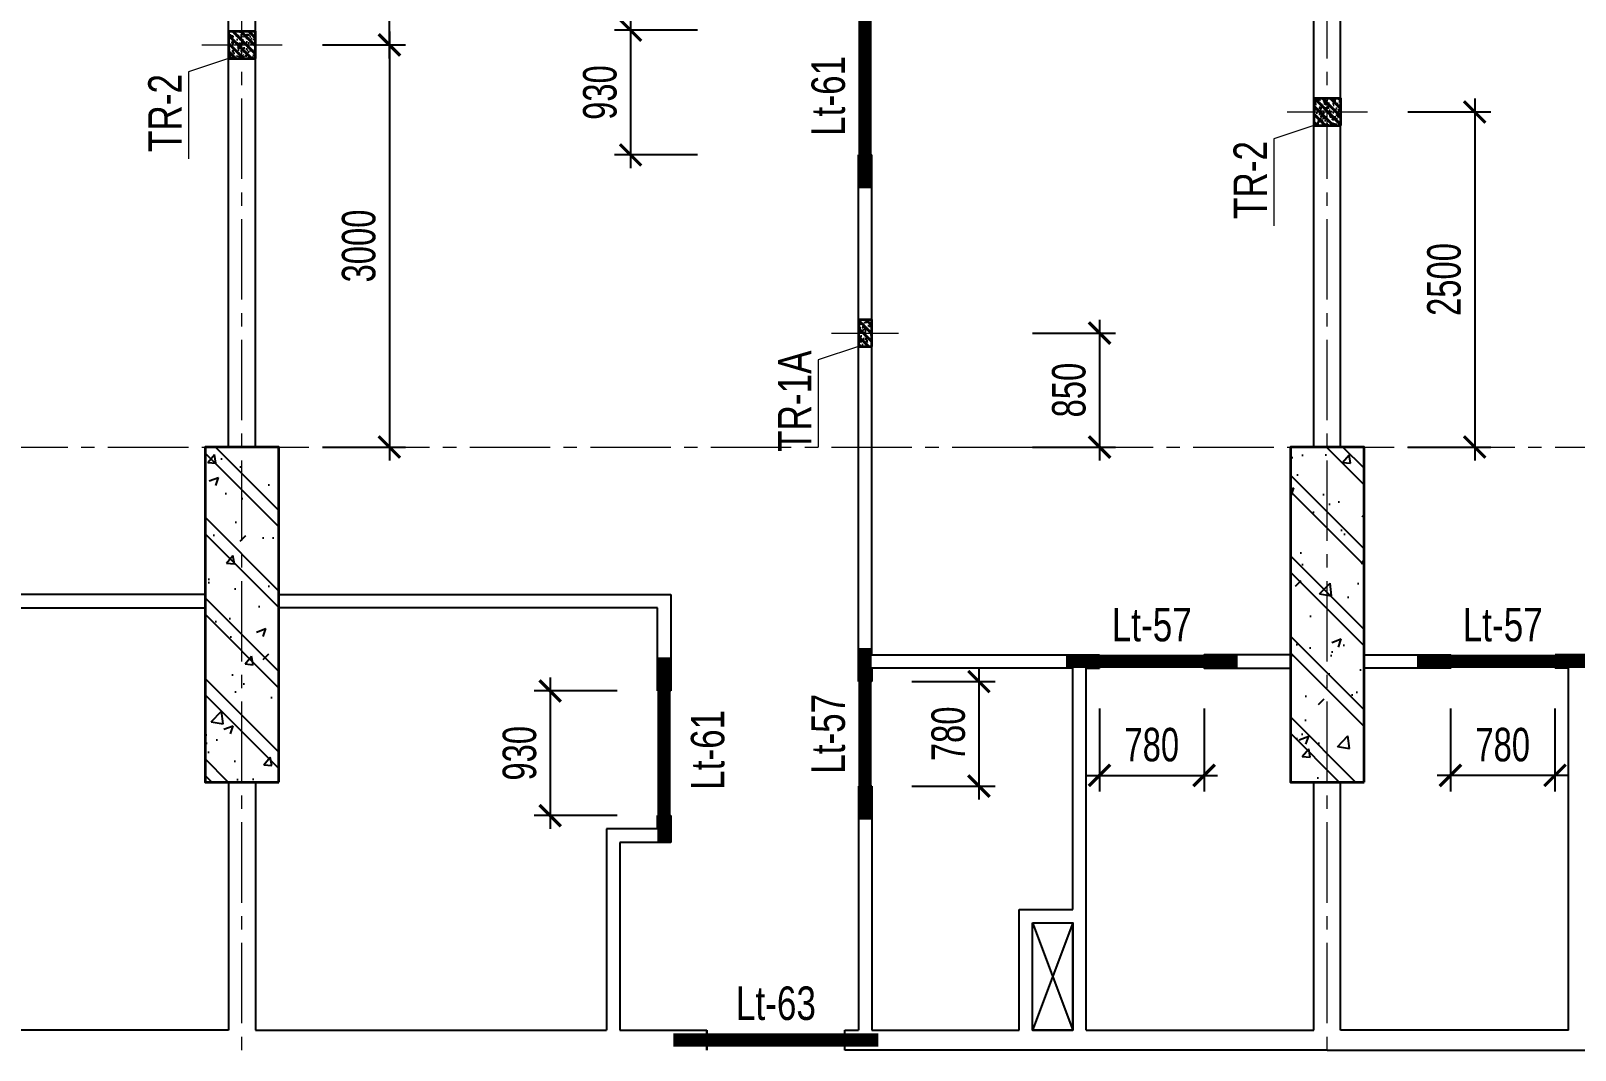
# Model space of a CAD drawing. Header units: millimetres. Extents: x 0 to 84100, y 0 to 158663.
# Drawn here: x 41145 to 52670, y 82926 to 90531 of the extents above; entities that cross this region are included whole.
import ezdxf
from ezdxf.enums import TextEntityAlignment as Align

# ---------------------------------------------------------------- set-up
doc = ezdxf.new("R2010")
doc.units = ezdxf.units.MM
doc.header["$LTSCALE"] = 800
doc.header["$MEASUREMENT"] = 0
doc.linetypes.add('CENTER2', pattern=[1.125, 0.75, -0.125, 0.125, -0.125])
doc.layers.get('DEFPOINTS').update_dxf_attribs({"color": 87})
for name, color, linetype, lineweight in [('CDC.01.AXIS', 160, 'CENTER2', 13), ('CDC.07.TEXTCOL', 3, 'Continuous', 18), ('CDC.09.COLUMN', 4, 'Continuous', 35), ('CDC.11.NOTE', 8, 'Continuous', 18)]:
    doc.layers.add(name, color=color, linetype=linetype, lineweight=lineweight)
for name, color, linetype in [('CDC.02.DIM', 1, 'Continuous'), ('CDC.03.BORDER', 3, 'Continuous'), ('CDC.06.TEXT', 2, 'Continuous'), ('CDC.10.HATCH', 9, 'Continuous'), ('HATCH', 8, 'Continuous'), ('KCS_LANH_TO', 3, 'Continuous'), ('new bloc sdfasdfk$0$KT-CTN', 3, 'Continuous')]:
    doc.layers.add(name, color=color, linetype=linetype)
doc.styles.add('KCS_SMTEXT', font='arial.ttf', dxfattribs={"width": 0.7})
doc.dimstyles.new('KCS_DIM100', dxfattribs={"dimscale": 100, "dimtxt": 2.5, "dimasz": 1.6, "dimexe": 1.2, "dimexo": 0, "dimgap": 1, "dimtad": 1, "dimdec": 0, "dimzin": 0, "dimdsep": 46, "dimtxsty": 'KCS_SMTEXT', "dimblk": 'ARCHTICK', "dimcen": 0, "dimdle": 1, "dimclrd": 1, "dimclre": 1, "dimclrt": 2, "dimadec": 0, "dimazin": 0, "dimtfac": 1, "dimtdec": 0, "dimtix": 1, "dimtmove": 2, "dimatfit": 3, "dimfxl": 1, "dimtolj": 1, "dimtzin": 0, "dimarcsym": 0})
pattern_1 = [(50, (0, 0), (717.26, -62.752), [75, -825]), (355, (0, 0), (-138.751, 752.192), [60, -660]), (100.4514, (59.8, -5.2), (578.509, 689.4395), [63.74, -701.142]), (46.1842, (0, 200), (1067.241, -165.519), [112.5, -1237.5]), (96.6356, (88.9, 186.2), (934.663, 974.118), [95.61, -1051.713]), (351.1842, (0, 200), (934.662, 974.119), [90, -990]), (21, (100, 150), (596.907, -402.619), [75, -825]), (226, (100, 150), (671.882, -365.54), [60, -660]), (71.4514, (149.74, 116.45), (840.223, 322.5305), [63.74, -701.142]), (67.5, (0, 0), (-155.9162, 294.3745), [0, -652, 0, -670, 0, -662.5]), (4.5, (0, 0), (283.351, 380.1032), [0, -382, 0, -637, 0, -252.5]), (327.5, (-223, 0), (533.8224, -22.5549), [0, -250, 0, -780, 0, -1035]), (317.5, (-323, 0), (583.186, 100.105), [0, -325, 0, -518, 0, -735]), (315, (0, 0), (300.5204, 300.5204), []), (315, (0, 122.5), (300.5204, 300.5204), [])]

# ---------------------------------------------------------------- blocks, each defined once
blk = doc.blocks.new('TRUC9-31')
at = {"layer": 'CDC.10.HATCH', "ltscale": 0.5}
h = blk.add_hatch(dxfattribs=at)
h.set_pattern_fill('BETONG', color=256, scale=100, style=0, pattern_type=2)
h.set_pattern_definition(pattern_1)
h.paths.add_polyline_path([(32425, 38000), (32975, 38000), (32975, 40500), (32425, 40500), (32425, 38986)])
h = blk.add_hatch(dxfattribs=at)
h.set_pattern_fill('BETONG', color=256, scale=100, style=0, pattern_type=2)
h.set_pattern_definition(pattern_1)
h.paths.add_polyline_path([(40525, 38000), (41075, 38000), (41075, 40500), (40525, 40500), (40525, 38986)])
at = {"layer": 'CDC.01.AXIS'}
for p, q in [((32700, -1600), (32700, 50200)), ((40800, -1600), (40800, 50200)), ((-1600, 40500), (58900, 40500))]:
    blk.add_line(p, q, dxfattribs=at)
at = {"layer": 'CDC.09.COLUMN'}
for points in [[(32975, 38000), (32975, 40500), (32425, 40500), (32425, 38000)], [(41075, 38000), (41075, 40500), (40525, 40500), (40525, 38000)]]:
    blk.add_lwpolyline(points, close=True, dxfattribs=at)
blk = doc.blocks.new('new bloc sdfasdfk$0$ktn tang can ho')
at = {"layer": 'new bloc sdfasdfk$0$KT-CTN'}
for p, q in [((22400, 28850), (22100, 28050)), ((22100, 28850), (22400, 28050))]:
    blk.add_line(p, q, dxfattribs=at)
blk.add_lwpolyline([(22100, 28850), (22400, 28850), (22400, 28050), (22100, 28050)], close=True, dxfattribs=at)
blk = doc.blocks.new('_ArchTick')
at = {"color": 0, "linetype": 'ByBlock', "const_width": 0.15}
blk.add_lwpolyline([(-0.5, -0.5), (0.5, 0.5)], dxfattribs=at)
blk = doc.blocks.new('*D128')
at = {"layer": 'CDC.02.DIM', "color": 1, "lineweight": -2, "transparency": 16777216}
for p, q in [((45621, 90636), (45621, 89506)), ((46121, 90536), (45501, 90536)), ((46121, 89606), (45501, 89606))]:
    blk.add_line(p, q, dxfattribs=at)
at = {"layer": 'DEFPOINTS', "color": 0, "transparency": 16777216}
for p in [(46121, 90536), (45621, 89606), (46121, 89606)]:
    blk.add_point(p, dxfattribs=at)
at = {"layer": 'CDC.02.DIM', "color": 1, "lineweight": -2, "transparency": 16777216, "xscale": 160, "yscale": 160, "zscale": 160}
for p, rotation in [((45621, 90536), 90), ((45621, 89606), 270)]:
    blk.add_blockref('_ArchTick', p, dxfattribs=dict(at, rotation=rotation))
at = {"layer": 'CDC.02.DIM', "color": 2, "transparency": 16777216, "insert": (45393, 90071), "char_height": 250, "attachment_point": 5, "rotation": 90, "style": 'KCS_SMTEXT'}
blk.add_mtext('\\A1;930', dxfattribs=at)
blk = doc.blocks.new('*D130')
at = {"layer": 'CDC.02.DIM', "color": 1, "lineweight": -2, "transparency": 16777216}
for p, q in [((45021, 85706), (45021, 84576)), ((45521, 85606), (44901, 85606)), ((45521, 84676), (44901, 84676))]:
    blk.add_line(p, q, dxfattribs=at)
at = {"layer": 'DEFPOINTS', "color": 0, "transparency": 16777216}
for p in [(45521, 85606), (45021, 84676), (45521, 84676)]:
    blk.add_point(p, dxfattribs=at)
at = {"layer": 'CDC.02.DIM', "color": 1, "lineweight": -2, "transparency": 16777216, "xscale": 160, "yscale": 160, "zscale": 160}
for p, rotation in [((45021, 85606), 90), ((45021, 84676), 270)]:
    blk.add_blockref('_ArchTick', p, dxfattribs=dict(at, rotation=rotation))
at = {"layer": 'CDC.02.DIM', "color": 2, "transparency": 16777216, "insert": (44793, 85141), "char_height": 250, "attachment_point": 5, "rotation": 90, "style": 'KCS_SMTEXT'}
blk.add_mtext('\\A1;930', dxfattribs=at)
blk = doc.blocks.new('*D138')
at = {"layer": 'CDC.02.DIM', "color": 1, "lineweight": -2, "transparency": 16777216}
for p, q in [((49121, 85476), (49121, 84856)), ((49901, 85476), (49901, 84856)), ((49021, 84976), (50001, 84976))]:
    blk.add_line(p, q, dxfattribs=at)
at = {"layer": 'DEFPOINTS', "color": 0, "transparency": 16777216}
for p in [(49121, 85476), (49901, 85476), (49901, 84976)]:
    blk.add_point(p, dxfattribs=at)
at = {"layer": 'CDC.02.DIM', "color": 1, "lineweight": -2, "transparency": 16777216, "xscale": 160, "yscale": 160, "zscale": 160, "rotation": 180}
blk.add_blockref('_ArchTick', (49121, 84976), dxfattribs=at)
at = {"layer": 'CDC.02.DIM', "color": 1, "lineweight": -2, "transparency": 16777216, "xscale": 160, "yscale": 160, "zscale": 160}
blk.add_blockref('_ArchTick', (49901, 84976), dxfattribs=at)
at = {"layer": 'CDC.02.DIM', "color": 2, "transparency": 16777216, "insert": (49511, 85204), "char_height": 250, "attachment_point": 5, "style": 'KCS_SMTEXT'}
blk.add_mtext('\\A1;780', dxfattribs=at)
blk = doc.blocks.new('*D139')
at = {"layer": 'CDC.02.DIM', "color": 1, "lineweight": -2, "transparency": 16777216}
for p, q in [((48221, 85776), (48221, 84796)), ((47721, 85676), (48341, 85676)), ((47721, 84896), (48341, 84896))]:
    blk.add_line(p, q, dxfattribs=at)
at = {"layer": 'DEFPOINTS', "color": 0, "transparency": 16777216}
for p in [(47721, 85676), (47721, 84896), (48221, 84896)]:
    blk.add_point(p, dxfattribs=at)
at = {"layer": 'CDC.02.DIM', "color": 1, "lineweight": -2, "transparency": 16777216, "xscale": 160, "yscale": 160, "zscale": 160}
for p, rotation in [((48221, 85676), 90), ((48221, 84896), 270)]:
    blk.add_blockref('_ArchTick', p, dxfattribs=dict(at, rotation=rotation))
at = {"layer": 'CDC.02.DIM', "color": 2, "transparency": 16777216, "insert": (47993, 85286), "char_height": 250, "attachment_point": 5, "rotation": 90, "style": 'KCS_SMTEXT'}
blk.add_mtext('\\A1;780', dxfattribs=at)
blk = doc.blocks.new('*D141')
at = {"layer": 'CDC.02.DIM', "color": 1, "lineweight": -2, "transparency": 16777216}
for p, q in [((51740, 85476), (51740, 84856)), ((52520, 85476), (52520, 84856)), ((52620, 84976), (51640, 84976))]:
    blk.add_line(p, q, dxfattribs=at)
at = {"layer": 'DEFPOINTS', "color": 0, "transparency": 16777216}
for p in [(51740, 85476), (52520, 85476), (51740, 84976)]:
    blk.add_point(p, dxfattribs=at)
at = {"layer": 'CDC.02.DIM', "color": 1, "lineweight": -2, "transparency": 16777216, "xscale": 160, "yscale": 160, "zscale": 160, "rotation": 180}
blk.add_blockref('_ArchTick', (51740, 84976), dxfattribs=at)
at = {"layer": 'CDC.02.DIM', "color": 1, "lineweight": -2, "transparency": 16777216, "xscale": 160, "yscale": 160, "zscale": 160}
blk.add_blockref('_ArchTick', (52520, 84976), dxfattribs=at)
at = {"layer": 'CDC.02.DIM', "color": 2, "transparency": 16777216, "insert": (52130, 85204), "char_height": 250, "attachment_point": 5, "style": 'KCS_SMTEXT'}
blk.add_mtext('\\A1;780', dxfattribs=at)
blk = doc.blocks.new('TR1')
at = {"layer": 'HATCH'}
h = blk.add_hatch(dxfattribs=at)
h.set_pattern_fill('BETONG', color=256, scale=10, style=0, pattern_type=2)
h.set_pattern_definition([(50, (154804.38, -579291.57), (71.726018, -6.2752135), [7.5, -82.5]), (355, (154804.38, -579291.57), (-13.875133, 75.219213), [6, -66]), (100.4514, (154810.355, -579292.094), (57.850938, 68.943954), [6.374019, -70.114211]), (46.1842, (154804.38, -579271.57), (106.724105, -16.551901), [11.25, -123.75]), (96.6356, (154813.27, -579272.95), (93.46627, 97.411787), [9.561029, -105.1713]), (351.1842, (154804.38, -579271.57), (93.466195, 97.41186), [9, -99]), (21, (154814.38, -579276.57), (59.690705, -40.261889), [7.5, -82.5]), (326, (154814.38, -579276.57), (24.331533, 72.5150045), [6, -66]), (71.4514, (154819.35, -579279.93), (84.022263, 32.25305), [6.374019, -70.114211]), (37.5, (154804.378, -579291.572), (1.2159855, 33.2893854), [0, -65.2, 0, -67, 0, -66.25]), (7.5, (154804.378, -579291.57), (26.3069537, 39.4411712), [0, -38.2, 0, -63.7, 0, -25.25]), (327.5, (154782.078, -579291.572), (53.3822436, -2.2554872), [0, -25, 0, -78, 0, -103.5]), (317.5, (154772.08, -579291.57), (58.318617, 10.0104982), [0, -32.5, 0, -51.8, 0, -73.5]), (45, (154804.378, -579291.57), (-30.0520382, 30.0520382), []), (45, (154804.378, -579279.32), (-30.0520382, 30.0520382), [])])
h.paths.add_polyline_path([(100, -50), (100, 50), (-100, 50), (-100, -50)])
at = {"layer": 'CDC.01.AXIS'}
blk.add_line((0, 250), (0, -250), dxfattribs=at)
at = {"layer": 'CDC.09.COLUMN'}
blk.add_lwpolyline([(-100, -50), (100, -50), (100, 50), (-100, 50)], close=True, dxfattribs=at)
blk = doc.blocks.new('*D384')
at = {"layer": 'CDC.02.DIM', "color": 1, "lineweight": -2, "transparency": 16777216}
for p, q in [((49121, 88376), (49121, 87326)), ((48621, 88276), (49241, 88276)), ((48621, 87426), (49241, 87426))]:
    blk.add_line(p, q, dxfattribs=at)
at = {"layer": 'DEFPOINTS', "color": 0, "transparency": 16777216}
for p in [(48621, 88276), (48621, 87426), (49121, 87426)]:
    blk.add_point(p, dxfattribs=at)
at = {"layer": 'CDC.02.DIM', "color": 1, "lineweight": -2, "transparency": 16777216, "xscale": 160, "yscale": 160, "zscale": 160}
for p, rotation in [((49121, 88276), 90), ((49121, 87426), 270)]:
    blk.add_blockref('_ArchTick', p, dxfattribs=dict(at, rotation=rotation))
at = {"layer": 'CDC.02.DIM', "color": 2, "transparency": 16777216, "insert": (48893, 87851), "char_height": 250, "attachment_point": 5, "rotation": 90, "style": 'KCS_SMTEXT'}
blk.add_mtext('\\A1;850', dxfattribs=at)
blk = doc.blocks.new('TR2')
at = {"layer": 'HATCH'}
h = blk.add_hatch(dxfattribs=at)
h.set_pattern_fill('BETONG', color=256, scale=10, angle=90, style=0, pattern_type=2)
h.set_pattern_definition([(140, (579241.57, 154804.38), (6.2752135, 71.726018), [7.5, -82.5]), (85, (579241.57, 154804.38), (-75.219213, -13.875133), [6, -66]), (190.4514, (579242.094, 154810.355), (-68.943954, 57.850938), [6.374019, -70.114211]), (136.1842, (579221.57, 154804.38), (16.551901, 106.724105), [11.25, -123.75]), (186.6356, (579222.95, 154813.27), (-97.411787, 93.46627), [9.561029, -105.1713]), (81.1842, (579221.57, 154804.38), (-97.41186, 93.466195), [9, -99]), (111, (579226.57, 154814.38), (40.261889, 59.690705), [7.5, -82.5]), (56, (579226.57, 154814.38), (-72.5150045, 24.331533), [6, -66]), (161.4514, (579229.93, 154819.35), (-32.25305, 84.022263), [6.374019, -70.114211]), (127.5, (579241.572, 154804.378), (-33.2893854, 1.2159855), [0, -65.2, 0, -67, 0, -66.25]), (97.5, (579241.57, 154804.378), (-39.4411712, 26.3069537), [0, -38.2, 0, -63.7, 0, -25.25]), (57.5, (579241.572, 154782.078), (2.2554872, 53.3822436), [0, -25, 0, -78, 0, -103.5]), (47.5, (579241.57, 154772.08), (-10.0104982, 58.318617), [0, -32.5, 0, -51.8, 0, -73.5]), (135, (579241.57, 154804.378), (-30.0520382, -30.0520382), []), (135, (579229.32, 154804.378), (-30.0520382, -30.0520382), [])])
h.paths.add_polyline_path([(-100, -100), (100, -100), (100, 100), (-100, 100)])
at = {"layer": 'CDC.01.AXIS'}
blk.add_line((-300, 0), (300, 0), dxfattribs=at)
at = {"layer": 'CDC.09.COLUMN'}
blk.add_lwpolyline([(100, -100), (100, 100), (-100, 100), (-100, -100)], close=True, dxfattribs=at)
blk = doc.blocks.new('*D387')
at = {"layer": 'CDC.02.DIM', "color": 1, "lineweight": -2, "transparency": 16777216}
for p, q in [((43821, 90526), (43821, 87326)), ((43321, 90426), (43941, 90426)), ((43321, 87426), (43941, 87426))]:
    blk.add_line(p, q, dxfattribs=at)
at = {"layer": 'DEFPOINTS', "color": 0, "transparency": 16777216}
for p in [(43321, 90426), (43321, 87426), (43821, 87426)]:
    blk.add_point(p, dxfattribs=at)
at = {"layer": 'CDC.02.DIM', "color": 1, "lineweight": -2, "transparency": 16777216, "xscale": 160, "yscale": 160, "zscale": 160}
for p, rotation in [((43821, 90426), 90), ((43821, 87426), 270)]:
    blk.add_blockref('_ArchTick', p, dxfattribs=dict(at, rotation=rotation))
at = {"layer": 'CDC.02.DIM', "color": 2, "transparency": 16777216, "insert": (43593, 88926), "char_height": 250, "attachment_point": 5, "rotation": 90, "style": 'KCS_SMTEXT'}
blk.add_mtext('\\A1;3000', dxfattribs=at)
blk = doc.blocks.new('*D388')
at = {"layer": 'CDC.02.DIM', "color": 1, "lineweight": -2, "transparency": 16777216}
for p, q in [((43821, 90326), (43821, 93126)), ((43321, 93026), (43941, 93026)), ((43321, 90426), (43941, 90426))]:
    blk.add_line(p, q, dxfattribs=at)
at = {"layer": 'DEFPOINTS', "color": 0, "transparency": 16777216}
for p in [(43321, 93026), (43821, 93026), (43321, 90426)]:
    blk.add_point(p, dxfattribs=at)
at = {"layer": 'CDC.02.DIM', "color": 1, "lineweight": -2, "transparency": 16777216, "xscale": 160, "yscale": 160, "zscale": 160}
for p, rotation in [((43821, 93026), 90), ((43821, 90426), 270)]:
    blk.add_blockref('_ArchTick', p, dxfattribs=dict(at, rotation=rotation))
at = {"layer": 'CDC.02.DIM', "color": 2, "transparency": 16777216, "insert": (43593, 91726), "char_height": 250, "attachment_point": 5, "rotation": 90, "style": 'KCS_SMTEXT'}
blk.add_mtext('\\A1;2600', dxfattribs=at)
blk = doc.blocks.new('*D389')
at = {"layer": 'CDC.02.DIM', "color": 1, "lineweight": -2, "transparency": 16777216}
for p, q in [((51921, 90026), (51921, 87326)), ((51421, 89926), (52041, 89926)), ((51421, 87426), (52041, 87426))]:
    blk.add_line(p, q, dxfattribs=at)
at = {"layer": 'DEFPOINTS', "color": 0, "transparency": 16777216}
for p in [(51421, 89926), (51421, 87426), (51921, 87426)]:
    blk.add_point(p, dxfattribs=at)
at = {"layer": 'CDC.02.DIM', "color": 1, "lineweight": -2, "transparency": 16777216, "xscale": 160, "yscale": 160, "zscale": 160}
for p, rotation in [((51921, 89926), 90), ((51921, 87426), 270)]:
    blk.add_blockref('_ArchTick', p, dxfattribs=dict(at, rotation=rotation))
at = {"layer": 'CDC.02.DIM', "color": 2, "transparency": 16777216, "insert": (51693, 88676), "char_height": 250, "attachment_point": 5, "rotation": 90, "style": 'KCS_SMTEXT'}
blk.add_mtext('\\A1;2500', dxfattribs=at)

msp = doc.modelspace()

# ---------------------------------------------------------------- linework, layer by layer
at = {"layer": 'CDC.03.BORDER'}
for p, q in [((47320.9, 85676.1), (47320.9, 89606.1)), ((47320.9, 89606.1), (47420.9, 89606.1)), ((47420.9, 85876.1), (47420.9, 89606.1)), ((42620.4, 87426.1), (42445.4, 87426.1)), ((42445.4, 86326.1), (42445.4, 87426.1)), ((42820.9, 87426.1), (42995.9, 87426.1)), ((42995.9, 86326.1), (42995.9, 87426.1)), ((42445.4, 86326.1), (39520.5, 86326.1)), ((42995.9, 86326.1), (45920.9, 86326.1)), ((45920.9, 86326.1), (45920.9, 85606.1)), ((39620.5, 86226.1), (42445.4, 86226.1)), ((42445.4, 86226.1), (42445.4, 84926.1)), ((42995.9, 86226.1), (42995.9, 84926.1)), ((45820.9, 86226.1), (42995.9, 86226.1)), ((45820.9, 85606.1), (45820.9, 86226.1)), ((47420.9, 85876.1), (49120.9, 85876.1)), ((49120.9, 85876.1), (49120.9, 85776.1)), ((52520.4, 85876.1), (52520.4, 85776.1)), ((54220.4, 85876.1), (52520.4, 85876.1)), ((47420.9, 85776.1), (47420.9, 85676.1)), ((48920.9, 85776.1), (47420.9, 85776.1)), ((48920.9, 83976.1), (48920.9, 85776.1)), ((49020.9, 83076.1), (49020.9, 85776.1)), ((49020.9, 85776.1), (49120.9, 85776.1)), ((52620.4, 85776.1), (52520.4, 85776.1)), ((52620.4, 83076.1), (52620.4, 85776.1)), ((47420.9, 85676.1), (47320.9, 85676.1)), ((45920.9, 85606.1), (45820.9, 85606.1)), ((42445.4, 84926.1), (42620.4, 84926.1)), ((42620.4, 84926.1), (42620.4, 83076.1)), ((42995.9, 84926.1), (42820.9, 84926.1)), ((42820.9, 84926.1), (42820.9, 83076.1)), ((47320.9, 84896.1), (47320.9, 83076.1)), ((47420.9, 84896.1), (47320.9, 84896.1)), ((47420.9, 84896.1), (47420.9, 83076.1)), ((50545.9, 84926.1), (50720.9, 84926.1)), ((50720.9, 83076.1), (50720.9, 84926.1)), ((51095.4, 84926.1), (50920.4, 84926.1)), ((50920.4, 83076.1), (50920.4, 84926.1)), ((45820.9, 84576.1), (45820.9, 84676.5)), ((45820.9, 84676.5), (45920.9, 84676.5)), ((45920.9, 84676.5), (45920.9, 84476.1)), ((45820.9, 84576.1), (45440.9, 84576.1)), ((45440.9, 84576.1), (45440.9, 83076.1)), ((45540.9, 84476.1), (45540.9, 83076.1)), ((45920.9, 84476.1), (45540.9, 84476.1)), ((48520.9, 83976.1), (48920.9, 83976.1)), ((48520.9, 83076.1), (48520.9, 83976.1)), ((48620.9, 83076.1), (48620.9, 83876.1)), ((48620.9, 83876.1), (48920.9, 83876.1)), ((48920.9, 83076.1), (48920.9, 83876.1)), ((42620.4, 83076.1), (40000.5, 83076.1)), ((42820.9, 83076.1), (45440.9, 83076.1)), ((45540.9, 83076.1), (46190.9, 83076.1)), ((46190.9, 83076.1), (46190.9, 82926.1)), ((46190.9, 82926.1), (46190.9, 83076.1)), ((47220.9, 82926.1), (47220.9, 83076.1)), ((47220.9, 83076.1), (47320.9, 83076.1)), ((47420.9, 83076.1), (48520.9, 83076.1)), ((48620.9, 83076.1), (48920.9, 83076.1)), ((48620.9, 83076.1), (48920.9, 83076.1)), ((49020.9, 83076.1), (50720.9, 83076.1)), ((52620.4, 83076.1), (50920.4, 83076.1)), ((50820.9, 82926.1), (47220.9, 82926.1)), ((50820.4, 82926.1), (54420.4, 82926.1))]:
    msp.add_line(p, q, dxfattribs=at)
for points in [[(42620.4, 87426.1), (42620.4, 93026.1), (42445.4, 93026.1), (42445.4, 93826.1)], [(42820.9, 87426.1), (42820.9, 93026.1), (42995.9, 93026.1), (42995.9, 93826.1)], [(50720.9, 87426.1), (50720.9, 91626.1), (50621.2, 91626.1), (50621.2, 91726.1), (50720.9, 91726.1), (50720.9, 93026.1)], [(50920.4, 87426.1), (50920.4, 91626.1), (51020.1, 91626.1), (51020.1, 91726.1), (50920.4, 91726.1), (50920.4, 93026.1)], [(50720.9, 87426.1), (50545.9, 87426.1), (50545.9, 85876.1), (49900.9, 85876.1), (49900.9, 85776.1), (50545.9, 85776.1), (50545.9, 84926.1)], [(50920.4, 87426.1), (51095.4, 87426.1), (51095.4, 85876.1), (51740.4, 85876.1), (51740.4, 85776.1), (51095.4, 85776.1), (51095.4, 84926.1)]]:
    msp.add_lwpolyline(points, dxfattribs=at)
at = {"layer": 'CDC.11.NOTE'}
for points in [[(42620.9, 90326.1), (42320.9, 90226.1), (42320.9, 89576.1)], [(50720.9, 89826.1), (50420.9, 89726.1), (50420.9, 89076.1)], [(47320.9, 88176.1), (47020.9, 88076.1), (47020.9, 87426.1)]]:
    msp.add_lwpolyline(points, dxfattribs=at)
at = {"layer": 'KCS_LANH_TO', "color": 9, "const_width": 100}
for points in [[(47370.9, 90736.1), (47370.9, 89356.1)], [(45870.9, 84476.5), (45870.9, 85856.5)], [(47370.9, 84646.1), (47370.9, 85926.1)], [(48870.9, 85826.1), (50150.9, 85826.1)], [(52770.4, 85826.1), (51490.4, 85826.1)]]:
    msp.add_lwpolyline(points, dxfattribs=at)
at = {"layer": 'KCS_LANH_TO', "color": 5, "const_width": 100}
msp.add_lwpolyline([(45940.9, 83001.1), (47470.9, 83001.1)], dxfattribs=at)

# ---------------------------------------------------------------- block references
at = {"layer": 'CDC.09.COLUMN'}
for p in [(42720.9, 90426.1), (50820.9, 89926.1)]:
    msp.add_blockref('TR2', p, dxfattribs=at)
at = {"layer": 'CDC.09.COLUMN', "rotation": 90}
msp.add_blockref('TR1', (47370.9, 88276.1), dxfattribs=at)
at = {"layer": 'CDC.11.NOTE'}
msp.add_blockref('TRUC9-31', (10020.7, 46926.1), dxfattribs=at)
at = {"layer": 'new bloc sdfasdfk$0$KT-CTN'}
msp.add_blockref('new bloc sdfasdfk$0$ktn tang can ho', (26520.7, 55026.1), dxfattribs=at)

# ---------------------------------------------------------------- texts
at = {"layer": 'CDC.06.TEXT', "style": 'KCS_SMTEXT', "width": 0.75}
for s, rotation, p in [('Lt-61', 90, (47220.9, 90046.1)), ('Lt-57', 0, (49510.9, 85976.1)), ('Lt-57', 360, (52130.4, 85976.1)), ('Lt-57', 90, (47220.9, 85286.1)), ('Lt-61', 90, (46320.9, 85166.5)), ('Lt-63', 360, (46705.9, 83151.1))]:
    msp.add_text(s, height=250, rotation=rotation, dxfattribs=at).set_placement(p, align=Align.CENTER)
at = {"layer": 'CDC.07.TEXTCOL', "style": 'KCS_SMTEXT', "width": 0.75}
for s, p in [('TR-2', (42270.9, 89918.3)), ('TR-2', (50370.9, 89418.3)), ('TR-1A', (46970.9, 87768.3))]:
    msp.add_text(s, height=250, rotation=90, dxfattribs=at).set_placement(p, align=Align.CENTER)

# ---------------------------------------------------------------- dimensions: what is measured, and where the dimension line sits
at = {"layer": 'CDC.02.DIM'}
for base, p1, p2, angle, picture, middle in [((43820.9, 93026.1), (43320.9, 90426.1), (43320.9, 93026.1), 270, '*D388', (43593.3, 91726.1)), ((45620.9, 89606.1), (46120.9, 90536.1), (46120.9, 89606.1), 90, '*D128', (45393.2, 90071.1)), ((43820.9, 87426.1), (43320.9, 90426.1), (43320.9, 87426.1), 90, '*D387', (43593.2, 88926.1)), ((51920.9, 87426.1), (51420.9, 89926.1), (51420.9, 87426.1), 90, '*D389', (51693.3, 88676.1)), ((49120.9, 87426.1), (48620.9, 88276.1), (48620.9, 87426.1), 90, '*D384', (48893.3, 87851.1)), ((48220.9, 84896.1), (47720.9, 85676.1), (47720.9, 84896.1), 90, '*D139', (47993.3, 85286.1)), ((45020.9, 84676.5), (45520.9, 85606.1), (45520.9, 84676.5), 90, '*D130', (44793.1, 85141.3)), ((51740.4, 84976.1), (52520.4, 85476.1), (51740.4, 85476.1), 180, '*D141', (52130.4, 85203.8))]:
    dim = msp.add_linear_dim(base=base, p1=p1, p2=p2, angle=angle, dimstyle='KCS_DIM100', dxfattribs=at)
    dim.commit()
    dim.dimension.update_dxf_attribs({"geometry": picture, "text_midpoint": middle})
dim = msp.add_linear_dim(base=(49900.9, 84976.1), p1=(49120.9, 85476.1), p2=(49900.9, 85476.1), dimstyle='KCS_DIM100', dxfattribs=at)
dim.commit()
dim.dimension.update_dxf_attribs({"geometry": '*D138', "text_midpoint": (49510.9, 85203.8)})

doc.saveas('drawing.dxf')
